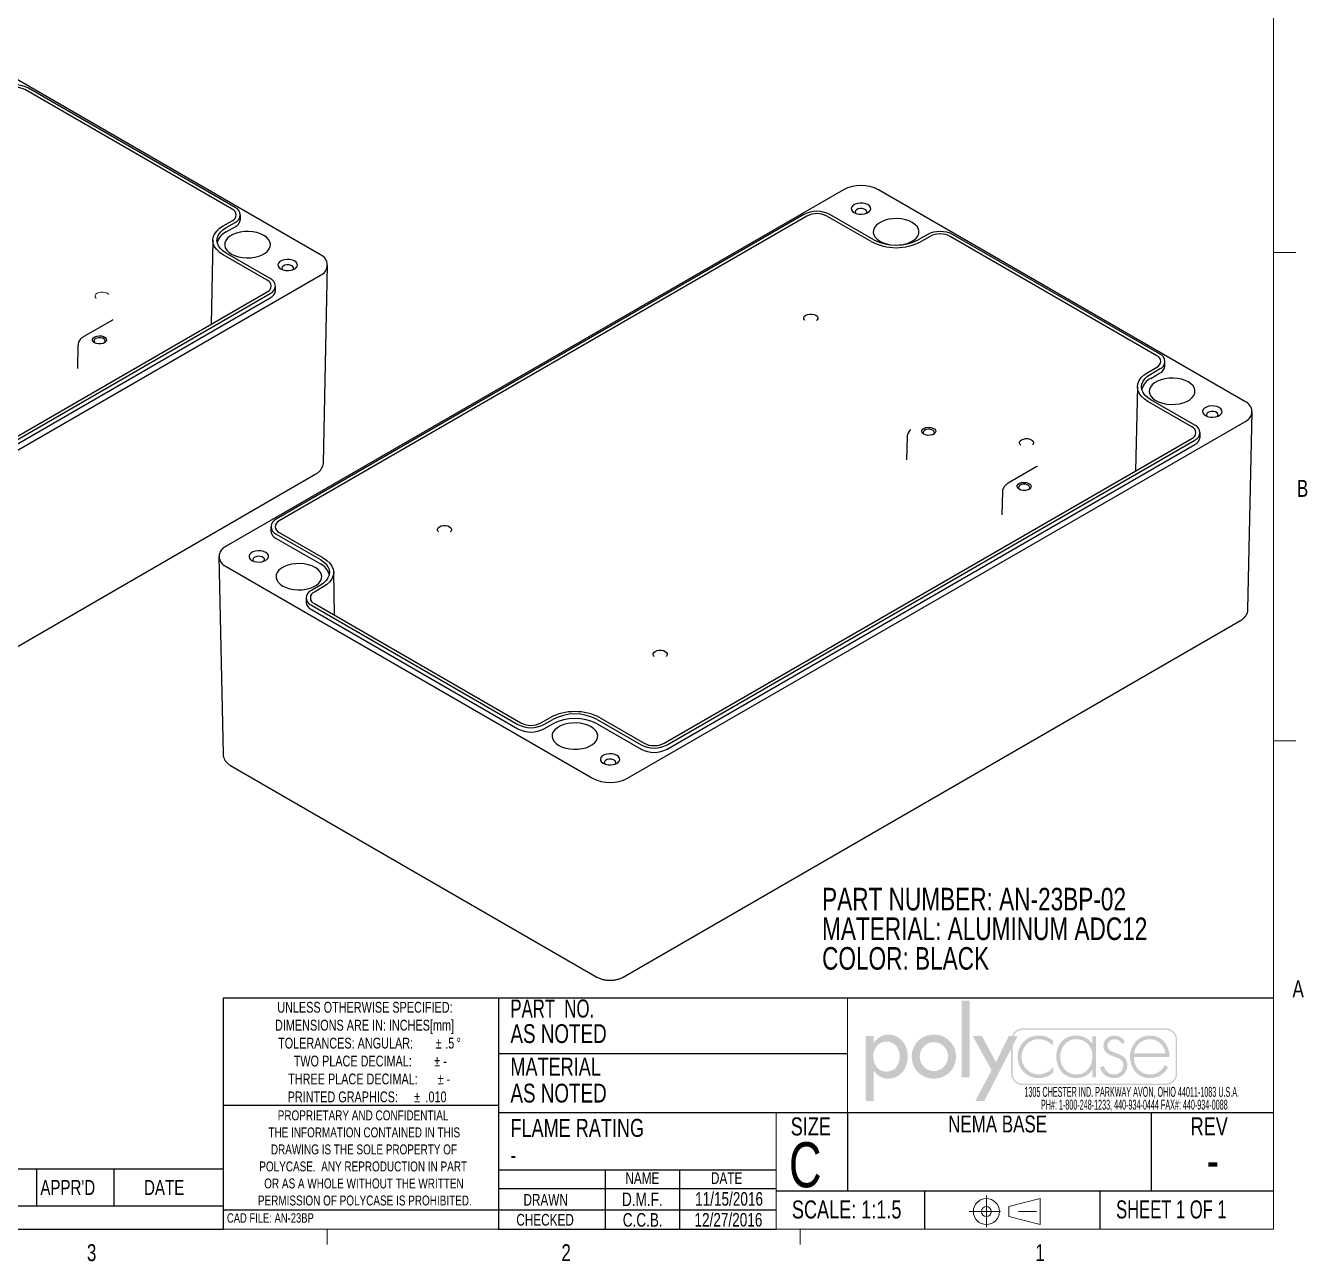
# Paper-space layout 'Sheet1' of a CAD drawing. Header units: inches. Extents: x 0.3 to 21.8, y 0.2 to 16.9.
# Drawn here: x 14.6 to 21.71, y 0.23 to 7.08 of the extents above; entities that cross this region are included whole.
import ezdxf

# ---------------------------------------------------------------- set-up
doc = ezdxf.new("R2010")
doc.units = ezdxf.units.IN
doc.header["$MEASUREMENT"] = 0
doc.linetypes.add('CENTERX2', pattern=[0.8, 0.5, -0.1, 0.1, -0.1])
doc.linetypes.add('HIDDEN', pattern=[0.075, 0.05, -0.025])
doc.layers.add('FORMAT', color=7, linetype='Continuous')
doc.layers.add('SLD-0', color=7, linetype='Continuous')
doc.styles.add('SLDTEXTSTYLE0', font='TXT', dxfattribs={"width": 0.525406})
doc.styles.add('SLDTEXTSTYLE1', font='TXT', dxfattribs={"width": 0.75})
doc.styles.add('SLDTEXTSTYLE2', font='TXT', dxfattribs={"width": 0.694444})
doc.styles.add('SLDTEXTSTYLE3', font='TXT', dxfattribs={"width": 0.6875})

# ---------------------------------------------------------------- blocks, each defined once
blk = doc.blocks.new('ThirdAngleProjectionBlock')
at = {"color": 7, "linetype": 'CENTERX2', "lineweight": 18}
for p, q in [((0.275, 0.506), (0.275, 0)), ((0, 0.253), (1.202, 0.253))]:
    blk.add_line(p, q, dxfattribs=at)
at = {"color": 7, "linetype": 'Continuous', "lineweight": 18}
for p, q in [((0.632, 0.332), (1.13, 0.459)), ((1.13, 0.459), (1.13, 0.048)), ((0.632, 0.332), (0.632, 0.174)), ((0.632, 0.174), (1.13, 0.048))]:
    blk.add_line(p, q, dxfattribs=at)
for radius in [0.206, 0.0789]:
    blk.add_circle((0.275, 0.253), radius, dxfattribs=at)
blk = doc.blocks.new('SW_NOTE_0')
at = {"color": 0, "linetype": 'Continuous', "lineweight": 0, "char_height": 0.055, "attachment_point": 2, "style": 'SLDTEXTSTYLE0'}
for s, insert in [('1305 CHESTER IND. PARKWAY AVON, OHIO 44011-1083 U.S.A.', (0.7423, 0.0709)), ('PH#: 1-800-248-1233, 440-934-0444 FAX#: 440-934-0088', (0.7564, -0.0002))]:
    blk.add_mtext(s, dxfattribs=dict(at, insert=insert))
blk = doc.blocks.new('Block4')
at = {"linetype": 'Continuous'}
blk.add_hatch(color=7, dxfattribs=at).paths.add_polyline_path([(1.559, 0.355), (1.559, 1.505), (1.44, 1.505), (1.44, 0.355)], flags=0)
h = blk.add_hatch(color=7, dxfattribs=at)
edge = h.paths.add_edge_path(flags=0)
edge.add_spline(control_points=[(0.122, 0.452), (0.17, 0.382), (0.245, 0.334), (0.333, 0.334)], knot_values=[4, 4, 4, 4, 5, 5, 5, 5], weights=[1, 1, 1, 1], degree=3, periodic=0)
edge.add_spline(control_points=[(0.333, 0.334), (0.523, 0.334), (0.629, 0.492), (0.629, 0.669)], knot_values=[3, 3, 3, 3, 4, 4, 4, 4], weights=[1, 1, 1, 1], degree=3, periodic=0)
edge.add_spline(control_points=[(0.629, 0.669), (0.629, 0.839), (0.517, 0.994), (0.338, 0.994)], knot_values=[2, 2, 2, 2, 3, 3, 3, 3], weights=[1, 1, 1, 1], degree=3, periodic=0)
edge.add_spline(control_points=[(0.338, 0.994), (0.245, 0.994), (0.171, 0.946), (0.122, 0.872)], knot_values=[1, 1, 1, 1, 2, 2, 2, 2], weights=[1, 1, 1, 1], degree=3, periodic=0)
edge.add_line((0.122, 0.872), (0.119, 0.872))
edge.add_line((0.119, 0.872), (0.119, 0.975))
edge.add_line((0.119, 0.975), (0, 0.975))
edge.add_line((0, 0.975), (0, 0))
edge.add_line((0, 0), (0.119, 0))
edge.add_line((0.119, 0), (0.119, 0.452))
edge.add_line((0.119, 0.452), (0.122, 0.452))
edge = h.paths.add_edge_path(flags=0)
edge.add_spline(control_points=[(0.113, 0.665), (0.113, 0.78), (0.185, 0.888), (0.309, 0.888), (0.437, 0.888), (0.51, 0.786), (0.51, 0.665)], knot_values=[0, 0, 0, 0, 1, 1, 1, 2, 2, 2, 2], weights=[1, 1, 1, 1, 1, 1, 1], degree=3, periodic=0)
edge.add_spline(control_points=[(0.51, 0.665), (0.51, 0.543), (0.439, 0.44), (0.309, 0.44), (0.183, 0.44), (0.113, 0.549), (0.113, 0.665)], knot_values=[2, 2, 2, 2, 3, 3, 3, 4, 4, 4, 4], weights=[1, 1, 1, 1, 1, 1, 1], degree=3, periodic=0)
h = blk.add_hatch(color=7, dxfattribs=at)
edge = h.paths.add_edge_path(flags=0)
edge.add_spline(control_points=[(0.69, 0.664), (0.69, 0.477), (0.836, 0.334), (1.022, 0.334), (1.207, 0.334), (1.353, 0.477), (1.353, 0.664)], knot_values=[0, 0, 0, 0, 1, 1, 1, 2, 2, 2, 2], weights=[1, 1, 1, 1, 1, 1, 1], degree=3, periodic=0)
edge.add_spline(control_points=[(1.353, 0.664), (1.353, 0.851), (1.207, 0.994), (1.022, 0.994), (0.836, 0.994), (0.69, 0.851), (0.69, 0.664)], knot_values=[2, 2, 2, 2, 3, 3, 3, 4, 4, 4, 4], weights=[1, 1, 1, 1, 1, 1, 1], degree=3, periodic=0)
edge = h.paths.add_edge_path(flags=0)
edge.add_spline(control_points=[(1.234, 0.664), (1.234, 0.547), (1.139, 0.448), (1.022, 0.448), (0.904, 0.448), (0.81, 0.547), (0.81, 0.664)], knot_values=[0, 0, 0, 0, 1, 1, 1, 2, 2, 2, 2], weights=[1, 1, 1, 1, 1, 1, 1], degree=3, periodic=0)
edge.add_spline(control_points=[(0.81, 0.664), (0.81, 0.782), (0.904, 0.88), (1.022, 0.88), (1.139, 0.88), (1.234, 0.782), (1.234, 0.664)], knot_values=[2, 2, 2, 2, 3, 3, 3, 4, 4, 4, 4], weights=[1, 1, 1, 1, 1, 1, 1], degree=3, periodic=0)
h = blk.add_hatch(color=7, dxfattribs=at)
edge = h.paths.add_edge_path(flags=0)
edge.add_spline(control_points=[(4.669, 0.413), (4.669, 0.316), (4.59, 0.237), (4.493, 0.237)], knot_values=[7, 7, 7, 7, 8, 8, 8, 8], weights=[1, 1, 1, 1], degree=3, periodic=0)
edge.add_line((4.493, 0.237), (2.356, 0.237))
edge.add_spline(control_points=[(2.356, 0.237), (2.259, 0.237), (2.18, 0.316), (2.18, 0.413)], knot_values=[1, 1, 1, 1, 2, 2, 2, 2], weights=[1, 1, 1, 1], degree=3, periodic=0)
edge.add_line((2.18, 0.413), (2.18, 0.781))
edge.add_line((2.18, 0.781), (1.778, 0))
edge.add_line((1.778, 0), (1.643, 0))
edge.add_line((1.643, 0), (1.887, 0.461))
edge.add_line((1.887, 0.461), (1.603, 0.975))
edge.add_line((1.603, 0.975), (1.742, 0.975))
edge.add_line((1.742, 0.975), (1.952, 0.582))
edge.add_line((1.952, 0.582), (2.146, 0.975))
edge.add_line((2.146, 0.975), (2.192, 0.975))
edge.add_spline(control_points=[(2.192, 0.975), (2.218, 1.041), (2.282, 1.087), (2.356, 1.087)], knot_values=[3.233464, 3.233464, 3.233464, 3.233464, 4, 4, 4, 4], weights=[1, 1, 1, 1], degree=3, periodic=0)
edge.add_line((2.356, 1.087), (4.493, 1.087))
edge.add_spline(control_points=[(4.493, 1.087), (4.59, 1.087), (4.669, 1.008), (4.669, 0.911)], knot_values=[5, 5, 5, 5, 6, 6, 6, 6], weights=[1, 1, 1, 1], degree=3, periodic=0)
edge.add_line((4.669, 0.911), (4.669, 0.413))
edge = h.paths.add_edge_path(flags=0)
edge.add_line((2.215, 0.975), (2.28, 0.975))
edge.add_line((2.28, 0.975), (2.201, 0.821))
edge.add_line((2.201, 0.821), (2.201, 0.413))
edge.add_spline(control_points=[(2.201, 0.413), (2.201, 0.327), (2.271, 0.258), (2.356, 0.258)], knot_values=[2, 2, 2, 2, 3, 3, 3, 3], weights=[1, 1, 1, 1], degree=3, periodic=0)
edge.add_line((2.356, 0.258), (4.493, 0.258))
edge.add_spline(control_points=[(4.493, 0.258), (4.579, 0.258), (4.649, 0.327), (4.649, 0.413)], knot_values=[4, 4, 4, 4, 5, 5, 5, 5], weights=[1, 1, 1, 1], degree=3, periodic=0)
edge.add_line((4.649, 0.413), (4.649, 0.911))
edge.add_spline(control_points=[(4.649, 0.911), (4.649, 0.997), (4.579, 1.066), (4.493, 1.066)], knot_values=[6, 6, 6, 6, 7, 7, 7, 7], weights=[1, 1, 1, 1], degree=3, periodic=0)
edge.add_line((4.493, 1.066), (2.356, 1.066))
edge.add_spline(control_points=[(2.356, 1.066), (2.293, 1.066), (2.239, 1.029), (2.215, 0.975)], knot_values=[0, 0, 0, 0, 0.732403, 0.732403, 0.732403, 0.732403], weights=[1, 1, 1, 1], degree=3, periodic=0)
h = blk.add_hatch(color=7, dxfattribs=at)
edge = h.paths.add_edge_path(flags=0)
edge.add_spline(control_points=[(2.806, 0.905), (2.745, 0.957), (2.672, 0.98), (2.593, 0.98)], knot_values=[8, 8, 8, 8, 9, 9, 9, 9], weights=[1, 1, 1, 1], degree=3, periodic=0)
edge.add_spline(control_points=[(2.593, 0.98), (2.413, 0.98), (2.278, 0.84), (2.278, 0.662)], knot_values=[7, 7, 7, 7, 8, 8, 8, 8], weights=[1, 1, 1, 1], degree=3, periodic=0)
edge.add_spline(control_points=[(2.278, 0.662), (2.278, 0.484), (2.41, 0.342), (2.592, 0.342)], knot_values=[6, 6, 6, 6, 7, 7, 7, 7], weights=[1, 1, 1, 1], degree=3, periodic=0)
edge.add_spline(control_points=[(2.592, 0.342), (2.674, 0.342), (2.752, 0.372), (2.814, 0.427)], knot_values=[5, 5, 5, 5, 6, 6, 6, 6], weights=[1, 1, 1, 1], degree=3, periodic=0)
edge.add_line((2.814, 0.427), (2.814, 0.507))
edge.add_spline(control_points=[(2.814, 0.507), (2.759, 0.44), (2.676, 0.398), (2.589, 0.398)], knot_values=[3, 3, 3, 3, 4, 4, 4, 4], weights=[1, 1, 1, 1], degree=3, periodic=0)
edge.add_spline(control_points=[(2.589, 0.398), (2.445, 0.398), (2.337, 0.523), (2.337, 0.662)], knot_values=[2, 2, 2, 2, 3, 3, 3, 3], weights=[1, 1, 1, 1], degree=3, periodic=0)
edge.add_spline(control_points=[(2.337, 0.662), (2.337, 0.802), (2.446, 0.925), (2.59, 0.925)], knot_values=[1, 1, 1, 1, 2, 2, 2, 2], weights=[1, 1, 1, 1], degree=3, periodic=0)
edge.add_spline(control_points=[(2.59, 0.925), (2.678, 0.925), (2.748, 0.889), (2.806, 0.825)], knot_values=[0, 0, 0, 0, 1, 1, 1, 1], weights=[1, 1, 1, 1], degree=3, periodic=0)
edge.add_line((2.806, 0.825), (2.806, 0.905))
h = blk.add_hatch(color=7, dxfattribs=at)
edge = h.paths.add_edge_path(flags=0)
edge.add_spline(control_points=[(3.392, 0.861), (3.34, 0.938), (3.25, 0.98), (3.156, 0.98)], knot_values=[6, 6, 6, 6, 7, 7, 7, 7], weights=[1, 1, 1, 1], degree=3, periodic=0)
edge.add_spline(control_points=[(3.156, 0.98), (2.972, 0.98), (2.857, 0.844), (2.857, 0.665)], knot_values=[5, 5, 5, 5, 6, 6, 6, 6], weights=[1, 1, 1, 1], degree=3, periodic=0)
edge.add_spline(control_points=[(2.857, 0.665), (2.857, 0.486), (2.973, 0.342), (3.159, 0.342)], knot_values=[4, 4, 4, 4, 5, 5, 5, 5], weights=[1, 1, 1, 1], degree=3, periodic=0)
edge.add_spline(control_points=[(3.159, 0.342), (3.249, 0.342), (3.347, 0.387), (3.392, 0.465)], knot_values=[3, 3, 3, 3, 4, 4, 4, 4], weights=[1, 1, 1, 1], degree=3, periodic=0)
edge.add_line((3.392, 0.465), (3.395, 0.465))
edge.add_line((3.395, 0.465), (3.395, 0.355))
edge.add_line((3.395, 0.355), (3.454, 0.355))
edge.add_line((3.454, 0.355), (3.454, 0.967))
edge.add_line((3.454, 0.967), (3.395, 0.967))
edge.add_line((3.395, 0.967), (3.395, 0.861))
edge.add_line((3.395, 0.861), (3.392, 0.861))
edge = h.paths.add_edge_path(flags=0)
edge.add_spline(control_points=[(3.398, 0.672), (3.398, 0.525), (3.314, 0.397), (3.157, 0.397), (3.009, 0.397), (2.916, 0.525), (2.916, 0.665)], knot_values=[0, 0, 0, 0, 1, 1, 1, 2, 2, 2, 2], weights=[1, 1, 1, 1, 1, 1, 1], degree=3, periodic=0)
edge.add_spline(control_points=[(2.916, 0.665), (2.916, 0.798), (3.013, 0.925), (3.153, 0.925), (3.302, 0.925), (3.398, 0.814), (3.398, 0.672)], knot_values=[2, 2, 2, 2, 3, 3, 3, 4, 4, 4, 4], weights=[1, 1, 1, 1, 1, 1, 1], degree=3, periodic=0)
h = blk.add_hatch(color=7, dxfattribs=at)
edge = h.paths.add_edge_path(flags=0)
edge.add_spline(control_points=[(3.731, 0.98), (3.793, 0.98), (3.861, 0.939), (3.887, 0.882)], knot_values=[11, 11, 11, 11, 12, 12, 12, 12], weights=[1, 1, 1, 1], degree=3, periodic=0)
edge.add_line((3.887, 0.882), (3.836, 0.856))
edge.add_spline(control_points=[(3.836, 0.856), (3.816, 0.898), (3.776, 0.925), (3.728, 0.925)], knot_values=[0, 0, 0, 0, 1, 1, 1, 1], weights=[1, 1, 1, 1], degree=3, periodic=0)
edge.add_spline(control_points=[(3.728, 0.925), (3.677, 0.925), (3.624, 0.882), (3.624, 0.829)], knot_values=[1, 1, 1, 1, 2, 2, 2, 2], weights=[1, 1, 1, 1], degree=3, periodic=0)
edge.add_spline(control_points=[(3.624, 0.829), (3.624, 0.682), (3.922, 0.754), (3.922, 0.533)], knot_values=[2, 2, 2, 2, 3, 3, 3, 3], weights=[1, 1, 1, 1], degree=3, periodic=0)
edge.add_spline(control_points=[(3.922, 0.533), (3.922, 0.42), (3.834, 0.342), (3.724, 0.342)], knot_values=[3, 3, 3, 3, 4, 4, 4, 4], weights=[1, 1, 1, 1], degree=3, periodic=0)
edge.add_spline(control_points=[(3.724, 0.342), (3.622, 0.342), (3.539, 0.404), (3.514, 0.503)], knot_values=[4, 4, 4, 4, 5, 5, 5, 5], weights=[1, 1, 1, 1], degree=3, periodic=0)
edge.add_line((3.514, 0.503), (3.572, 0.522))
edge.add_spline(control_points=[(3.572, 0.522), (3.595, 0.449), (3.644, 0.397), (3.724, 0.397)], knot_values=[6, 6, 6, 6, 7, 7, 7, 7], weights=[1, 1, 1, 1], degree=3, periodic=0)
edge.add_spline(control_points=[(3.724, 0.397), (3.801, 0.397), (3.862, 0.458), (3.862, 0.535)], knot_values=[7, 7, 7, 7, 8, 8, 8, 8], weights=[1, 1, 1, 1], degree=3, periodic=0)
edge.add_spline(control_points=[(3.862, 0.535), (3.862, 0.611), (3.804, 0.635), (3.743, 0.656)], knot_values=[8, 8, 8, 8, 9, 9, 9, 9], weights=[1, 1, 1, 1], degree=3, periodic=0)
edge.add_spline(control_points=[(3.743, 0.656), (3.659, 0.686), (3.564, 0.722), (3.564, 0.825)], knot_values=[9, 9, 9, 9, 10, 10, 10, 10], weights=[1, 1, 1, 1], degree=3, periodic=0)
edge.add_spline(control_points=[(3.564, 0.825), (3.564, 0.918), (3.642, 0.98), (3.731, 0.98)], knot_values=[10, 10, 10, 10, 11, 11, 11, 11], weights=[1, 1, 1, 1], degree=3, periodic=0)
h = blk.add_hatch(color=7, dxfattribs=at)
edge = h.paths.add_edge_path(flags=0)
edge.add_spline(control_points=[(4.554, 0.656), (4.555, 0.832), (4.445, 0.98), (4.26, 0.98)], knot_values=[6, 6, 6, 6, 7, 7, 7, 7], weights=[1, 1, 1, 1], degree=3, periodic=0)
edge.add_spline(control_points=[(4.26, 0.98), (4.081, 0.98), (3.963, 0.833), (3.963, 0.662)], knot_values=[5, 5, 5, 5, 6, 6, 6, 6], weights=[1, 1, 1, 1], degree=3, periodic=0)
edge.add_spline(control_points=[(3.963, 0.662), (3.963, 0.489), (4.078, 0.342), (4.26, 0.342)], knot_values=[4, 4, 4, 4, 5, 5, 5, 5], weights=[1, 1, 1, 1], degree=3, periodic=0)
edge.add_spline(control_points=[(4.26, 0.342), (4.38, 0.342), (4.478, 0.401), (4.534, 0.507)], knot_values=[3, 3, 3, 3, 4, 4, 4, 4], weights=[1, 1, 1, 1], degree=3, periodic=0)
edge.add_line((4.534, 0.507), (4.484, 0.537))
edge.add_spline(control_points=[(4.484, 0.537), (4.44, 0.454), (4.363, 0.398), (4.268, 0.398)], knot_values=[1, 1, 1, 1, 2, 2, 2, 2], weights=[1, 1, 1, 1], degree=3, periodic=0)
edge.add_spline(control_points=[(4.268, 0.398), (4.126, 0.398), (4.019, 0.501), (4.023, 0.656)], knot_values=[0, 0, 0, 0, 1, 1, 1, 1], weights=[1, 1, 1, 1], degree=3, periodic=0)
edge.add_line((4.023, 0.656), (4.554, 0.656))
edge = h.paths.add_edge_path(flags=0)
edge.add_spline(control_points=[(4.023, 0.712), (4.033, 0.827), (4.136, 0.925), (4.261, 0.925)], knot_values=[1, 1, 1, 1, 2, 2, 2, 2], weights=[1, 1, 1, 1], degree=3, periodic=0)
edge.add_spline(control_points=[(4.261, 0.925), (4.387, 0.925), (4.48, 0.824), (4.494, 0.712)], knot_values=[0, 0, 0, 0, 1, 1, 1, 1], weights=[1, 1, 1, 1], degree=3, periodic=0)
edge.add_line((4.494, 0.712), (4.023, 0.712))
blk = doc.blocks.new('POLYCASE LOGO')
at = {"color": 7, "linetype": 'Continuous', "xscale": 0.37, "yscale": 0.37, "zscale": 0.37}
blk.add_blockref('Block4', (0.1015, -0.5714), dxfattribs=at)
at = {"color": 7, "linetype": 'Continuous', "lineweight": 0}
blk.add_blockref('SW_NOTE_0', (0.8349, -0.5644), dxfattribs=at)
blk = doc.blocks.new('SW_NOTE_1')
at = {"layer": 'FORMAT', "color": 0, "char_height": 0.06, "attachment_point": 2, "style": 'SLDTEXTSTYLE1'}
for s, insert in [('UNLESS OTHERWISE SPECIFIED:', (0.5672, 0.0773)), ('DIMENSIONS ARE IN: INCHES[mm]', (0.5648, -0.022)), ('TOLERANCES: ANGULAR:', (0.4598, -0.1214)), ('%%p', (0.9757, -0.1214)), ('.5', (1.0376, -0.1214)), ('%%d', (1.0876, -0.1214)), ('TWO PLACE DECIMAL:', (0.4998, -0.2208)), ('%%p', (0.9679, -0.2208)), ('-', (1.011, -0.2208)), ('THREE PLACE DECIMAL:', (0.5008, -0.3201)), ('%%p', (0.9875, -0.3201)), ('-', (1.0306, -0.3201)), ('PRINTED GRAPHICS:', (0.4443, -0.4195)), ('.010', (0.9616, -0.4195)), ('%%p', (0.8567, -0.4195))]:
    blk.add_mtext(s, dxfattribs=dict(at, insert=insert))
blk = doc.blocks.new('SW_NOTE_2')
at = {"layer": 'FORMAT', "color": 0, "char_height": 0.055, "attachment_point": 2, "style": 'SLDTEXTSTYLE1'}
for s, insert in [('PROPRIETARY AND CONFIDENTIAL', (0.5827, 0.0709)), ('THE INFORMATION CONTAINED IN THIS', (0.5892, -0.0235)), ('DRAWING IS THE SOLE PROPERTY OF', (0.5875, -0.1178)), ('POLYCASE.  ANY REPRODUCTION IN PART', (0.5832, -0.2122)), ('OR AS A WHOLE WITHOUT THE WRITTEN', (0.5874, -0.3066)), ('PERMISSION OF POLYCASE IS PROHIBITED.', (0.5923, -0.401))]:
    blk.add_mtext(s, dxfattribs=dict(at, insert=insert))
blk = doc.blocks.new('SW_TABLEANNOTATION_1')
at = {"layer": 'SLD-0', "color": 0}
for p, q in [((0, 0), (0, -0.3333)), ((4.4719, 0), (0, 0)), ((0.2775, 0), (0.2775, -0.2036)), ((2.7288, 0), (2.7288, -0.2036)), ((3.0624, 0), (3.0624, -0.2036)), ((3.4352, 0), (3.4352, -0.2036)), ((3.8628, 0), (3.8628, -0.2036)), ((4.4719, -0.3333), (4.4719, 0)), ((0, -0.2036), (4.4719, -0.2036)), ((0, -0.3333), (4.4719, -0.3333))]:
    blk.add_line(p, q, dxfattribs=at)
at = {"layer": 'SLD-0', "color": 0, "attachment_point": 1, "style": 'SLDTEXTSTYLE1'}
for s, insert, char_height in [('REV.', (0.0209, -0.06), 0.08333), ('DESCRIPTION', (1.1543, -0.06), 0.083333), ('ZONE', (2.7497, -0.06), 0.08333), ('BY', (3.1841, -0.06), 0.08333), ("APPR'D", (3.4561, -0.06), 0.08333), ('DATE', (4.0314, -0.06), 0.08333), ('REVISIONS', (1.9634, -0.2266), 0.08333)]:
    blk.add_mtext(s, dxfattribs=dict(at, insert=insert, char_height=char_height))
blk = doc.blocks.new('SW_NOTE_5')
at = {"layer": 'SLD-0', "color": 0, "char_height": 0.125, "attachment_point": 1, "style": 'SLDTEXTSTYLE1'}
for s, insert in [('PART NUMBER: AN-23BP-02', (0, 0.1611)), ('MATERIAL: ALUMINUM ADC12', (0, -0.0032)), ('COLOR: BLACK', (0, -0.1676))]:
    blk.add_mtext(s, dxfattribs=dict(at, insert=insert))

psp = doc.layouts.new('Sheet1')

# ---------------------------------------------------------------- linework, layer by layer
at = {"color": 7, "linetype": 'Continuous', "lineweight": 18}
for p, q in [((21.52288, 0.410601), (21.52288, 16.660601)), ((21.52288, 5.827601), (21.64788, 5.827601)), ((21.52288, 3.119601), (21.64788, 3.119601)), ((21.52288, 0.410601), (0.52288, 0.410601)), ((16.27288, 0.410601), (16.27288, 0.325802)), ((18.89788, 0.410601), (18.89788, 0.325802))]:
    psp.add_line(p, q, dxfattribs=at)
at = {"color": 7, "linetype": 'Continuous', "lineweight": 25}
for p, q in [((16.235568, 5.813933), (14.203332, 6.987118)), ((15.746316, 6.067448), (14.600714, 6.72879)), ((15.76258, 6.076836), (14.616978, 6.738178)), ((19.137423, 6.174481), (15.713245, 4.197745)), ((21.364531, 5.001296), (19.332295, 6.174481)), ((15.696883, 5.974626), (15.746316, 6.003163)), ((15.713147, 5.965238), (15.76258, 5.993775)), ((15.792379, 6.011195), (15.792379, 6.035306)), ((18.918613, 6.038018), (15.991396, 4.348172)), ((18.934876, 6.02863), (16.00766, 4.338783)), ((19.290501, 5.887616), (19.046232, 6.02863)), ((19.306764, 5.897005), (19.062495, 6.038018)), ((15.713147, 5.941127), (15.76258, 5.969664)), ((19.602059, 5.925542), (19.552626, 5.897005)), ((19.618323, 5.916153), (19.568889, 5.887616)), ((20.87528, 5.254811), (19.729678, 5.916153)), ((20.891544, 5.2642), (19.745941, 5.925542)), ((15.639242, 5.895674), (15.629256, 5.428564)), ((15.941152, 5.672902), (15.696883, 5.813916)), ((15.957416, 5.682291), (15.713147, 5.823305)), ((12.811389, 3.7247), (16.235568, 5.701436)), ((16.252488, 4.660798), (16.275916, 5.756703)), ((15.987215, 5.61665), (15.987215, 5.64076)), ((13.013936, 3.918772), (15.941152, 5.608618)), ((13.030199, 3.909384), (15.957416, 5.59923)), ((13.030199, 3.885273), (15.957416, 5.575119)), ((15.081923, 5.452159), (14.922848, 5.360328)), ((14.890899, 5.313444), (14.888132, 5.184017)), ((20.921343, 5.198559), (20.921343, 5.222669)), ((20.825847, 5.16199), (20.87528, 5.190527)), ((20.84211, 5.152601), (20.891544, 5.181138)), ((20.84211, 5.128491), (20.891544, 5.157028)), ((20.768206, 5.083037), (20.75822, 4.615928)), ((21.070116, 4.860266), (20.825847, 5.00128)), ((21.08638, 4.869655), (20.84211, 5.010668)), ((21.381451, 3.848161), (21.40488, 4.944066)), ((17.940353, 2.912063), (21.364531, 4.888799)), ((18.1429, 3.106136), (21.070116, 4.795982)), ((18.159163, 3.096747), (21.08638, 4.786593)), ((19.490924, 4.806157), (19.488157, 4.67673)), ((21.116179, 4.804013), (21.116179, 4.828124)), ((18.159163, 3.072637), (21.08638, 4.762483)), ((20.210886, 4.639523), (20.051812, 4.547691)), ((12.787316, 2.62211), (16.211494, 4.598846)), ((20.019862, 4.500808), (20.017095, 4.37138)), ((15.961597, 4.306641), (15.961597, 4.282531)), ((16.00766, 4.274499), (16.251929, 4.133486)), ((15.991396, 4.265111), (16.235666, 4.124097)), ((15.991396, 4.241), (16.235666, 4.099987)), ((15.672896, 4.140515), (15.696325, 3.04461)), ((15.713245, 4.085248), (17.745481, 2.912063)), ((16.314687, 3.815188), (16.30957, 4.054533)), ((16.235666, 3.982164), (16.186232, 3.953627)), ((16.156433, 3.912096), (16.156433, 3.887986)), ((16.251929, 3.972775), (16.202496, 3.944238)), ((16.186232, 3.870565), (17.331834, 3.209223)), ((16.186232, 3.846455), (17.331834, 3.185113)), ((16.202496, 3.879954), (17.348098, 3.218612)), ((17.91628, 1.809473), (21.340458, 3.78621)), ((17.459453, 3.218612), (17.508886, 3.247149)), ((17.475717, 3.209223), (17.52515, 3.237761)), ((17.475717, 3.185113), (17.52515, 3.21365)), ((17.771012, 3.237761), (18.015281, 3.096747)), ((17.771012, 3.21365), (18.015281, 3.072637)), ((17.787275, 3.247149), (18.031544, 3.106136)), ((15.737318, 2.982658), (17.769554, 1.809473))]:
    psp.add_line(p, q, dxfattribs=at)
at = {"color": 7, "linetype": 'HIDDEN', "lineweight": 18}
psp.add_line((14.992349, 5.571865), (14.989499, 5.574601), dxfattribs=at)
at = {"color": 7, "linetype": 'Continuous', "lineweight": 25, "flags": 128}
for points in [[(19.196581, 6.047922), (19.208916, 6.042591), (19.223352, 6.039483), (19.238721, 6.038848), (19.253777, 6.040739), (19.2673, 6.045002), (19.278196, 6.051292), (19.28558, 6.059099), (19.288855, 6.06779), (19.287756, 6.076662), (19.282371, 6.084997), (19.273138, 6.092117), (19.260803, 6.097448), (19.246366, 6.100556), (19.230997, 6.101191), (19.215941, 6.0993), (19.202418, 6.095037), (19.191523, 6.088748), (19.184138, 6.080941), (19.180863, 6.072249), (19.181962, 6.063377), (19.187347, 6.055043), (19.196581, 6.047922)], [(19.263508, 6.043504), (19.267028, 6.049748), (19.266477, 6.056632), (19.261655, 6.062935), (19.253215, 6.067808), (19.242296, 6.070591), (19.230372, 6.070909), (19.219054, 6.06872), (19.209871, 6.064317), (19.204063, 6.058297), (19.202414, 6.051473), (19.205146, 6.044765), (19.20621, 6.043504)], [(15.696883, 5.813916), (15.676822, 5.827476), (15.660683, 5.84268), (15.648862, 5.859155), (15.641651, 5.876494), (15.639227, 5.894271), (15.641651, 5.912048), (15.648862, 5.929388), (15.660683, 5.945862), (15.676822, 5.961067), (15.696883, 5.974626)], [(19.340105, 5.889712), (19.3581, 5.881085), (19.378534, 5.874515), (19.400712, 5.870224), (19.423877, 5.868358), (19.447242, 5.868982), (19.470011, 5.872073), (19.491408, 5.877527), (19.510705, 5.885158), (19.527244, 5.894706), (19.540463, 5.905846), (19.54991, 5.918198), (19.555266, 5.931342), (19.556346, 5.944831), (19.553114, 5.958204), (19.545681, 5.971007), (19.5343, 5.982803), (19.519357, 5.993191), (19.501362, 6.001818), (19.480928, 6.008388), (19.458751, 6.012679), (19.435585, 6.014545), (19.41222, 6.013921), (19.389451, 6.01083), (19.368054, 6.005375), (19.348757, 5.997745), (19.332218, 5.988197), (19.318999, 5.977057), (19.309552, 5.964705), (19.304197, 5.951561), (19.303116, 5.938072), (19.306348, 5.924699), (19.313781, 5.911896), (19.325163, 5.9001), (19.340105, 5.889712)], [(15.713147, 5.823305), (15.69543, 5.83528), (15.681176, 5.848708), (15.670736, 5.863258), (15.664367, 5.878571), (15.662227, 5.894271), (15.664367, 5.909971), (15.670736, 5.925285), (15.681176, 5.939834), (15.69543, 5.953262), (15.713147, 5.965238)], [(15.742278, 5.818442), (15.760273, 5.809815), (15.780707, 5.803245), (15.802885, 5.798954), (15.82605, 5.797088), (15.849416, 5.797712), (15.872184, 5.800803), (15.893581, 5.806257), (15.912878, 5.813888), (15.929417, 5.823436), (15.942636, 5.834576), (15.952084, 5.846928), (15.957439, 5.860072), (15.958519, 5.873561), (15.955288, 5.886934), (15.947854, 5.899737), (15.936473, 5.911533), (15.92153, 5.921921), (15.903535, 5.930548), (15.883101, 5.937118), (15.860924, 5.941409), (15.837758, 5.943275), (15.814393, 5.942651), (15.791624, 5.93956), (15.770227, 5.934105), (15.75093, 5.926475), (15.734391, 5.916927), (15.721173, 5.905787), (15.711725, 5.893435), (15.70637, 5.880291), (15.705289, 5.866802), (15.708521, 5.853429), (15.715954, 5.840626), (15.727336, 5.82883), (15.742278, 5.818442)], [(16.016337, 5.735587), (16.028671, 5.730256), (16.043108, 5.727148), (16.058477, 5.726513), (16.073533, 5.728404), (16.087056, 5.732667), (16.097951, 5.738956), (16.105336, 5.746763), (16.108611, 5.755455), (16.107512, 5.764327), (16.102127, 5.772661), (16.092893, 5.779782), (16.080559, 5.785112), (16.066122, 5.788221), (16.050753, 5.788855), (16.035697, 5.786965), (16.022174, 5.782702), (16.011279, 5.776412), (16.003894, 5.768605), (16.000619, 5.759914), (16.001718, 5.751041), (16.007103, 5.742707), (16.016337, 5.735587)], [(16.083264, 5.731169), (16.086784, 5.737413), (16.086233, 5.744296), (16.081411, 5.7506), (16.072971, 5.755472), (16.062051, 5.758256), (16.050128, 5.758574), (16.03881, 5.756384), (16.029627, 5.751982), (16.023818, 5.745962), (16.022169, 5.739137), (16.024902, 5.73243), (16.025966, 5.731169)], [(14.983084, 5.326602), (14.975624, 5.332633), (14.971962, 5.339736), (14.972492, 5.34714), (14.977158, 5.354044), (14.985455, 5.359699), (14.996483, 5.363492), (15.009047, 5.365013), (15.021785, 5.364096), (15.033318, 5.360842), (15.042395, 5.355601), (15.048033, 5.348944), (15.049621, 5.34159), (15.046987, 5.334337), (15.040415, 5.327971), (15.03062, 5.323181), (15.018661, 5.320487), (15.005835, 5.320181), (14.993531, 5.322296), (14.983084, 5.326602)], [(15.035301, 5.325073), (15.038174, 5.327549), (15.041852, 5.333884), (15.041318, 5.340559), (15.036642, 5.346672), (15.028458, 5.351396), (15.017869, 5.354095), (15.006307, 5.354404), (14.995332, 5.352281), (14.986427, 5.348012), (14.980795, 5.342174), (14.979196, 5.335556), (14.981846, 5.329052), (14.986015, 5.325073)], [(20.825847, 5.00128), (20.805786, 5.014839), (20.789646, 5.030044), (20.777825, 5.046518), (20.770614, 5.063858), (20.768191, 5.081635), (20.770614, 5.099412), (20.777825, 5.116751), (20.789646, 5.133226), (20.805786, 5.14843), (20.825847, 5.16199)], [(20.84211, 5.010668), (20.824393, 5.022644), (20.810139, 5.036071), (20.7997, 5.050621), (20.793331, 5.065935), (20.791191, 5.081635), (20.793331, 5.097335), (20.7997, 5.112648), (20.810139, 5.127198), (20.824393, 5.140626), (20.84211, 5.152601)], [(20.871242, 5.005805), (20.889237, 4.997179), (20.909671, 4.990608), (20.931848, 4.986317), (20.955014, 4.984452), (20.978379, 4.985075), (21.001148, 4.988167), (21.022545, 4.993621), (21.041842, 5.001252), (21.058381, 5.0108), (21.071599, 5.02194), (21.081047, 5.034292), (21.086402, 5.047436), (21.087483, 5.060924), (21.084251, 5.074298), (21.076818, 5.0871), (21.065436, 5.098897), (21.050494, 5.109285), (21.032499, 5.117911), (21.012065, 5.124482), (20.989887, 5.128773), (20.966722, 5.130638), (20.943357, 5.130015), (20.920588, 5.126923), (20.899191, 5.121469), (20.879894, 5.113838), (20.863355, 5.10429), (20.850136, 5.09315), (20.840688, 5.080798), (20.835333, 5.067654), (20.834253, 5.054166), (20.837485, 5.040792), (20.844918, 5.02799), (20.856299, 5.016193), (20.871242, 5.005805)], [(21.1453, 4.92295), (21.157635, 4.91762), (21.172072, 4.914511), (21.187441, 4.913877), (21.202496, 4.915767), (21.21602, 4.92003), (21.226915, 4.92632), (21.234299, 4.934127), (21.237575, 4.942818), (21.236475, 4.951691), (21.231091, 4.960025), (21.221857, 4.967146), (21.209522, 4.972476), (21.195086, 4.975584), (21.179717, 4.976219), (21.164661, 4.974328), (21.151137, 4.970065), (21.140242, 4.963776), (21.132858, 4.955969), (21.129583, 4.947277), (21.130682, 4.938405), (21.136067, 4.930071), (21.1453, 4.92295)], [(21.212228, 4.918532), (21.215747, 4.924776), (21.215196, 4.93166), (21.210375, 4.937963), (21.201934, 4.942836), (21.191015, 4.945619), (21.179091, 4.945938), (21.167774, 4.943748), (21.15859, 4.939346), (21.152782, 4.933326), (21.151133, 4.926501), (21.153866, 4.919793), (21.15493, 4.918532)], [(19.583109, 4.819315), (19.57565, 4.825346), (19.571987, 4.832449), (19.572518, 4.839853), (19.577184, 4.846757), (19.585481, 4.852412), (19.596508, 4.856205), (19.609072, 4.857726), (19.621811, 4.856809), (19.633343, 4.853555), (19.642421, 4.848314), (19.648059, 4.841657), (19.649646, 4.834303), (19.647012, 4.82705), (19.640441, 4.820684), (19.630645, 4.815894), (19.618686, 4.8132), (19.60586, 4.812894), (19.593557, 4.815009), (19.583109, 4.819315)], [(19.635327, 4.817786), (19.638199, 4.820262), (19.641878, 4.826597), (19.641343, 4.833272), (19.636668, 4.839385), (19.628483, 4.84411), (19.617895, 4.846809), (19.606332, 4.847117), (19.595358, 4.844994), (19.586453, 4.840725), (19.58082, 4.834887), (19.579221, 4.828269), (19.581871, 4.821765), (19.586041, 4.817786)], [(20.112047, 4.513965), (20.104588, 4.519997), (20.100925, 4.527099), (20.101456, 4.534504), (20.106122, 4.541407), (20.114419, 4.547062), (20.125446, 4.550856), (20.13801, 4.552376), (20.150749, 4.55146), (20.162281, 4.548205), (20.171359, 4.542965), (20.176997, 4.536307), (20.178585, 4.528953), (20.17595, 4.5217), (20.169379, 4.515334), (20.159583, 4.510545), (20.147624, 4.507851), (20.134798, 4.507545), (20.122495, 4.509659), (20.112047, 4.513965)], [(20.164265, 4.512436), (20.167137, 4.514912), (20.170816, 4.521248), (20.170281, 4.527923), (20.165606, 4.534035), (20.157421, 4.53876), (20.146833, 4.541459), (20.13527, 4.541768), (20.124296, 4.539644), (20.115391, 4.535375), (20.109758, 4.529538), (20.108159, 4.52292), (20.110809, 4.516415), (20.114979, 4.512436)], [(15.855919, 4.119399), (15.868254, 4.114068), (15.88269, 4.11096), (15.898059, 4.110325), (15.913115, 4.112216), (15.926638, 4.116479), (15.937534, 4.122769), (15.944918, 4.130576), (15.948193, 4.139267), (15.947094, 4.148139), (15.941709, 4.156473), (15.932476, 4.163594), (15.920141, 4.168925), (15.905704, 4.172033), (15.890335, 4.172668), (15.875279, 4.170777), (15.861756, 4.166514), (15.850861, 4.160224), (15.843477, 4.152418), (15.840201, 4.143726), (15.8413, 4.134854), (15.846685, 4.12652), (15.855919, 4.119399)], [(15.922846, 4.114981), (15.926366, 4.121225), (15.925815, 4.128108), (15.920993, 4.134412), (15.912553, 4.139285), (15.901634, 4.142068), (15.88971, 4.142386), (15.878392, 4.140196), (15.869209, 4.135794), (15.863401, 4.129774), (15.861752, 4.12295), (15.864484, 4.116242), (15.865548, 4.114981)], [(16.235666, 4.124097), (16.253383, 4.112122), (16.267637, 4.098694), (16.278076, 4.084144), (16.284445, 4.068831), (16.286585, 4.053131), (16.284445, 4.037431), (16.278076, 4.022117), (16.267637, 4.007567), (16.253383, 3.994139), (16.235666, 3.982164)], [(16.251929, 4.133486), (16.27199, 4.119926), (16.28813, 4.104722), (16.299951, 4.088247), (16.307162, 4.070908), (16.309585, 4.053131), (16.307162, 4.035354), (16.299951, 4.018014), (16.28813, 4.001539), (16.27199, 3.986335), (16.251929, 3.972775)], [(16.027282, 3.97726), (16.045277, 3.968633), (16.065711, 3.962063), (16.087889, 3.957772), (16.111054, 3.955906), (16.134419, 3.95653), (16.157188, 3.959621), (16.178585, 3.965075), (16.197882, 3.972706), (16.214421, 3.982254), (16.22764, 3.993394), (16.237087, 4.005746), (16.242443, 4.01889), (16.243523, 4.032379), (16.240291, 4.045752), (16.232858, 4.058555), (16.221476, 4.070351), (16.206534, 4.080739), (16.188539, 4.089365), (16.168105, 4.095936), (16.145927, 4.100227), (16.122762, 4.102093), (16.099397, 4.101469), (16.076628, 4.098377), (16.055231, 4.092923), (16.035934, 4.085292), (16.019395, 4.075745), (16.006176, 4.064605), (15.996729, 4.052253), (15.991373, 4.039108), (15.990293, 4.02562), (15.993525, 4.012247), (16.000958, 3.999444), (16.01234, 3.987648), (16.027282, 3.97726)], [(17.558419, 3.093353), (17.576414, 3.084727), (17.596848, 3.078156), (17.619025, 3.073865), (17.642191, 3.072), (17.665556, 3.072623), (17.688325, 3.075715), (17.709722, 3.081169), (17.729019, 3.0888), (17.745558, 3.098348), (17.758776, 3.109488), (17.768224, 3.12184), (17.773579, 3.134984), (17.774659, 3.148472), (17.771428, 3.161846), (17.763995, 3.174648), (17.752613, 3.186445), (17.737671, 3.196833), (17.719676, 3.205459), (17.699242, 3.21203), (17.677064, 3.216321), (17.653898, 3.218186), (17.630533, 3.217562), (17.607765, 3.214471), (17.586368, 3.209017), (17.567071, 3.201386), (17.550532, 3.191838), (17.537313, 3.180698), (17.527865, 3.168346), (17.52251, 3.155202), (17.52143, 3.141714), (17.524661, 3.12834), (17.532095, 3.115538), (17.543476, 3.103741), (17.558419, 3.093353)], [(17.804638, 2.994427), (17.816973, 2.989097), (17.83141, 2.985988), (17.846779, 2.985354), (17.861835, 2.987244), (17.875358, 2.991507), (17.886253, 2.997797), (17.893637, 3.005604), (17.896913, 3.014295), (17.895813, 3.023168), (17.890429, 3.031502), (17.881195, 3.038622), (17.86886, 3.043953), (17.854424, 3.047061), (17.839055, 3.047696), (17.823999, 3.045805), (17.810475, 3.041542), (17.79958, 3.035253), (17.792196, 3.027446), (17.788921, 3.018754), (17.79002, 3.009882), (17.795405, 3.001548), (17.804638, 2.994427)], [(17.871566, 2.990009), (17.875086, 2.996253), (17.874534, 3.003137), (17.869713, 3.00944), (17.861273, 3.014313), (17.850353, 3.017096), (17.838429, 3.017414), (17.827112, 3.015225), (17.817928, 3.010822), (17.81212, 3.004802), (17.810471, 2.997978), (17.813204, 2.99127), (17.814268, 2.990009)]]:
    psp.add_lwpolyline(points, dxfattribs=at)
at = {"color": 7, "linetype": 'HIDDEN', "lineweight": 18, "flags": 128}
psp.add_lwpolyline([(14.989498, 5.574601), (14.985692, 5.581363), (14.985692, 5.588474), (14.989499, 5.595237), (14.996739, 5.60099), (15.006704, 5.60517), (15.018419, 5.607367), (15.030736, 5.607367), (15.042451, 5.60517), (15.052417, 5.60099), (15.059657, 5.595237), (15.063463, 5.588474), (15.063463, 5.581363), (15.059657, 5.574601), (15.056807, 5.571865)], dxfattribs=at)
at = {"color": 7, "linetype": 'Continuous', "lineweight": 25}
for centre, radius, start, end in [((14.545037, 6.599332), 0.156377, 62.6096722, 117.3903278), ((14.545037, 6.621332), 0.121025, 62.6096722, 117.3903278), ((19.234859, 5.986431), 0.211794, 62.6096722, 117.3903278), ((15.734118, 6.035306), 0.034379, 290.7834208, 69.2165792), ((15.746818, 6.035306), 0.044421, 290.7834208, 69.2165792), ((18.990554, 5.899172), 0.156377, 62.6096722, 117.3903278), ((15.741462, 6.016273), 0.051169, 294.3746583, 354.3052007), ((18.990554, 5.921172), 0.121025, 62.6096722, 117.3903278), ((15.753945, 5.856348), 0.094085, 115.6982235, 164.0414606), ((19.674, 5.786696), 0.156377, 62.6096722, 117.3903278), ((19.674, 5.808696), 0.121025, 62.6096722, 117.3903278), ((19.429695, 6.153769), 0.300354, 242.3910402, 297.6089598), ((19.429695, 6.13206), 0.26526, 242.3910402, 297.6089598), ((16.214219, 5.757684), 0.060164, 290.7834208, 69.2165792), ((15.928953, 5.64076), 0.034379, 290.7834208, 69.2165792), ((15.941654, 5.64076), 0.044421, 290.7834208, 69.2165792), ((15.936298, 5.621727), 0.051169, 294.3746583, 354.3052007), ((20.875781, 5.222669), 0.044421, 290.7834208, 69.2165792), ((20.863081, 5.222669), 0.034379, 290.7834208, 69.2165792), ((20.870426, 5.203636), 0.051169, 294.3746583, 354.3052007), ((20.882908, 5.043712), 0.094085, 115.6982235, 164.0414606), ((21.343183, 4.945048), 0.060164, 290.7834208, 69.2165792), ((21.057917, 4.828124), 0.034379, 290.7834208, 69.2165792), ((21.070617, 4.828124), 0.044421, 290.7834208, 69.2165792), ((21.065262, 4.809091), 0.051169, 294.3746583, 354.3052007), ((16.007159, 4.306641), 0.044421, 110.7834208, 249.2165792), ((16.019859, 4.306641), 0.034379, 110.7834208, 249.2165792), ((16.012514, 4.287608), 0.051169, 185.6947993, 245.6253417), ((15.734593, 4.141497), 0.060164, 110.7834208, 249.2165792), ((16.196907, 4.016927), 0.091657, 15.2756006, 64.9847153), ((16.201995, 3.912096), 0.044421, 110.7834208, 249.2165792), ((16.214695, 3.912096), 0.034379, 110.7834208, 249.2165792), ((16.20735, 3.893063), 0.051169, 185.6947993, 245.6253417), ((17.648081, 2.980997), 0.300354, 62.3910402, 117.6089598), ((17.403776, 3.348069), 0.156377, 242.6096722, 297.3903278), ((17.403776, 3.32607), 0.121025, 242.6096722, 297.3903278), ((17.648081, 3.002705), 0.26526, 62.3910402, 117.6089598), ((17.648081, 2.978595), 0.26526, 62.3910402, 117.6089598), ((17.403776, 3.323959), 0.156377, 242.6096722, 297.3903278), ((18.087222, 3.235593), 0.156377, 242.6096722, 297.3903278), ((18.087222, 3.211483), 0.156377, 242.6096722, 297.3903278), ((18.087222, 3.213593), 0.121025, 242.6096722, 297.3903278), ((17.842917, 3.100114), 0.211794, 242.6096722, 297.3903278)]:
    psp.add_arc(centre, radius, start, end, dxfattribs=at)
for points, knots in [([(15.083688, 5.453756), (15.083695, 5.453782), (15.083813, 5.454204), (15.083261, 5.45285), (15.082212, 5.452466), (15.081866, 5.452339)], [0, 0, 0, 0, 0.04262751, 0.68430699, 1, 1, 1, 1]), ([(14.922848, 5.360328), (14.920246, 5.358715), (14.912794, 5.354098), (14.903192, 5.34522), (14.895502, 5.333542), (14.891382, 5.322911), (14.891397, 5.316159), (14.891403, 5.313616)], [0, 0, 0, 0, 0.14528162, 0.41589802, 0.64640618, 0.86681499, 1, 1, 1, 1]), ([(19.511154, 4.844879), (19.508935, 4.84287), (19.503245, 4.837715), (19.496506, 4.828089), (19.491727, 4.817001), (19.491477, 4.809606), (19.49137, 4.806445)], [0, 0, 0, 0, 0.19353089, 0.49637976, 0.78473629, 1, 1, 1, 1]), ([(19.511548, 4.845198), (19.511655, 4.84529), (19.511808, 4.845422), (19.511177, 4.844951), (19.510983, 4.844806)], [0, 0, 0, 0, 0.69269657, 1, 1, 1, 1]), ([(16.211494, 4.598846), (16.214622, 4.60078), (16.222679, 4.60576), (16.233588, 4.615457), (16.243348, 4.628065), (16.24955, 4.641854), (16.252541, 4.652897), (16.252185, 4.659082), (16.252109, 4.660382)], [0, 0, 0, 0, 0.13806472, 0.35561444, 0.56111823, 0.75745843, 0.94900779, 1, 1, 1, 1]), ([(20.212652, 4.64112), (20.212659, 4.641146), (20.212777, 4.641567), (20.212224, 4.640213), (20.211175, 4.639829), (20.210829, 4.639702)], [0, 0, 0, 0, 0.04262751, 0.68430699, 1, 1, 1, 1]), ([(20.051812, 4.547691), (20.049209, 4.546078), (20.041758, 4.541461), (20.032156, 4.532584), (20.024465, 4.520905), (20.020345, 4.510275), (20.020361, 4.503523), (20.020367, 4.500979)], [0, 0, 0, 0, 0.14528162, 0.41589802, 0.64640618, 0.86681499, 1, 1, 1, 1]), ([(21.340458, 3.78621), (21.343586, 3.788143), (21.351643, 3.793124), (21.362551, 3.80282), (21.372312, 3.815429), (21.378513, 3.829218), (21.381505, 3.840261), (21.381148, 3.846446), (21.381073, 3.847746)], [0, 0, 0, 0, 0.13806472, 0.35561444, 0.56111823, 0.75745843, 0.94900779, 1, 1, 1, 1]), ([(15.696809, 3.044664), (15.696797, 3.041753), (15.696767, 3.033775), (15.700847, 3.021234), (15.708156, 3.007851), (15.718551, 2.995958), (15.728721, 2.987833), (15.73546, 2.983776), (15.737318, 2.982658)], [0, 0, 0, 0, 0.11311143, 0.30994039, 0.50557242, 0.70694326, 0.91923415, 1, 1, 1, 1]), ([(17.769554, 1.809473), (17.772765, 1.807744), (17.781573, 1.802999), (17.797616, 1.797226), (17.81761, 1.792853), (17.838437, 1.791046), (17.85944, 1.791766), (17.879992, 1.795106), (17.899376, 1.800774), (17.910715, 1.806609), (17.91628, 1.809473)], [0, 0, 0, 0, 0.07589775, 0.20818506, 0.34027545, 0.47195249, 0.60362304, 0.73616916, 0.87052543, 1, 1, 1, 1])]:
    psp.add_open_spline(points, degree=3, knots=knots, dxfattribs=at)
at = {"layer": 'SLD-0'}
for p, q in [((18.924242, 5.450283), (18.921392, 5.453018)), ((20.121312, 4.759229), (20.118462, 4.761964)), ((16.892006, 4.277098), (16.889156, 4.279833)), ((18.089076, 3.586044), (18.086226, 3.588779))]:
    psp.add_line(p, q, dxfattribs=at)
at = {"layer": 'SLD-0', "color": 7}
for p, q in [((15.698215, 0.410601), (15.698215, 1.693821)), ((15.698215, 1.693821), (21.52288, 1.693821)), ((17.224255, 1.693821), (17.224255, 0.410601)), ((19.159705, 1.38363), (17.224255, 1.38363)), ((17.224255, 1.096647), (15.698215, 1.096647)), ((17.224255, 1.058595), (18.76416, 1.058595)), ((18.76416, 1.058595), (21.52288, 1.058595)), ((19.159705, 1.058595), (19.159705, 0.623487)), ((20.844699, 1.058595), (20.844699, 0.623487)), ((18.76416, 0.739326), (17.224255, 0.739326)), ((17.816584, 0.739326), (17.816584, 0.410601)), ((18.228208, 0.739326), (18.228208, 0.410601)), ((17.224255, 0.637666), (18.76416, 0.637666)), ((18.76416, 0.623487), (21.52288, 0.623487)), ((19.587296, 0.623487), (19.587296, 0.410601)), ((20.559209, 0.623487), (20.559209, 0.410601)), ((15.698215, 0.518542), (18.76416, 0.518542)), ((17.224255, 0.410601), (18.76416, 0.410601))]:
    psp.add_line(p, q, dxfattribs=at)
at = {"layer": 'SLD-0', "color": 7, "lineweight": 18}
for p, q in [((19.159705, 1.058595), (19.159705, 1.693821)), ((18.76416, 1.058595), (18.76416, 0.410601))]:
    psp.add_line(p, q, dxfattribs=at)
at = {"layer": 'SLD-0', "flags": 128}
for points in [[(18.921387, 5.453018), (18.917585, 5.459781), (18.917585, 5.466892), (18.921392, 5.473655), (18.928632, 5.479408), (18.938597, 5.483587), (18.950312, 5.485785), (18.962629, 5.485785), (18.974344, 5.483587), (18.98431, 5.479408), (18.99155, 5.473655), (18.995356, 5.466892), (18.995356, 5.459781), (18.99155, 5.453018), (18.9887, 5.450283)], [(20.118454, 4.761964), (20.114656, 4.768727), (20.114656, 4.775838), (20.118462, 4.782601), (20.125702, 4.788353), (20.135668, 4.792533), (20.147382, 4.79473), (20.1597, 4.79473), (20.171415, 4.792533), (20.18138, 4.788353), (20.18862, 4.782601), (20.192427, 4.775838), (20.192427, 4.768727), (20.18862, 4.761964), (20.18577, 4.759229)], [(16.88915, 4.279833), (16.885349, 4.286596), (16.885349, 4.293707), (16.889156, 4.30047), (16.896396, 4.306223), (16.906361, 4.310402), (16.918076, 4.3126), (16.930393, 4.3126), (16.942108, 4.310402), (16.952073, 4.306223), (16.959314, 4.30047), (16.96312, 4.293707), (16.96312, 4.286596), (16.959314, 4.279833), (16.956464, 4.277098)], [(18.086218, 3.588779), (18.08242, 3.595542), (18.08242, 3.602653), (18.086226, 3.609416), (18.093466, 3.615169), (18.103432, 3.619348), (18.115146, 3.621546), (18.127464, 3.621545), (18.139179, 3.619348), (18.149144, 3.615168), (18.156384, 3.609416), (18.160191, 3.602653), (18.160191, 3.595542), (18.156384, 3.588779), (18.153534, 3.586044)]]:
    psp.add_lwpolyline(points, dxfattribs=at)

# ---------------------------------------------------------------- block references
at = {"color": 7, "linetype": 'Continuous'}
psp.add_blockref('POLYCASE LOGO', (19.159705, 1.693821), dxfattribs=at)
at = {"color": 7, "linetype": 'Continuous', "xscale": 0.35, "yscale": 0.35, "zscale": 0.35}
psp.add_blockref('ThirdAngleProjectionBlock', (19.834106, 0.420365), dxfattribs=at)
at = {"layer": 'FORMAT', "color": 7}
for name, p in [('SW_NOTE_1', (15.915787, 1.594392)), ('SW_NOTE_2', (15.890054, 0.998917))]:
    psp.add_blockref(name, p, dxfattribs=at)
at = {"layer": 'SLD-0'}
for name, p in [('SW_NOTE_5', (19.019059, 2.142934)), ('SW_TABLEANNOTATION_1', (11.226351, 0.743857))]:
    psp.add_blockref(name, p, dxfattribs=at)

# ---------------------------------------------------------------- texts
at = {"color": 7, "linetype": 'Continuous', "lineweight": 0, "char_height": 0.09375, "attachment_point": 1, "style": 'SLDTEXTSTYLE1'}
for s, insert in [('B', (21.65336, 4.565763)), ('A', (21.628709, 1.791153)), ('3', (14.940539, 0.327999)), ('2', (17.57296, 0.327999)), ('1', (20.202292, 0.327999))]:
    psp.add_mtext(s, dxfattribs=dict(at, insert=insert))
at = {"layer": 'FORMAT', "color": 7}
for s, insert, char_height, attachment_point, style in [('PART  NO.', (17.29014, 1.684789), 0.1, 1, 'SLDTEXTSTYLE2'), ('AS NOTED', (17.29014, 1.547844), 0.1041667, 1, 'SLDTEXTSTYLE1'), ('MATERIAL', (17.29014, 1.362283), 0.1, 1, 'SLDTEXTSTYLE1'), ('AS NOTED', (17.29014, 1.217814), 0.1041667, 1, 'SLDTEXTSTYLE1'), ('FLAME RATING', (17.29014, 1.023057), 0.1, 1, 'SLDTEXTSTYLE1'), ('SIZE', (18.844911, 1.030799), 0.1, 1, 'SLDTEXTSTYLE1'), ('NEMA BASE', (19.992767, 1.041648), 0.09375, 2, 'SLDTEXTSTYLE1'), ('REV', (21.0636, 1.031683), 0.1, 1, 'SLDTEXTSTYLE1'), ('C', (18.835132, 0.893454), 0.25, 1, 'SLDTEXTSTYLE1'), ('-', (17.29014, 0.869038), 0.09375, 1, 'SLDTEXTSTYLE1'), ('NAME', (18.021925, 0.727084), 0.065, 2, 'SLDTEXTSTYLE1'), ('DATE', (18.489427, 0.727084), 0.065, 2, 'SLDTEXTSTYLE1'), ('-', (21.186985, 0.892889), 0.2, 2, 'SLDTEXTSTYLE1'), ('DRAWN', (17.36238, 0.606683), 0.065, 1, 'SLDTEXTSTYLE1'), ('D.M.F.', (18.022013, 0.614636), 0.075, 2, 'SLDTEXTSTYLE1'), ('11/15/2016', (18.502978, 0.616796), 0.075, 2, 'SLDTEXTSTYLE1'), ('SCALE: 1:1.5', (18.851567, 0.570626), 0.1, 1, 'SLDTEXTSTYLE1'), ('SHEET 1 OF 1', (20.650081, 0.570951), 0.1, 1, 'SLDTEXTSTYLE3'), ('CAD FILE: AN-23BP', (15.717496, 0.49958), 0.05208333, 1, 'SLDTEXTSTYLE1'), ('C.C.B.', (18.024018, 0.500334), 0.075, 2, 'SLDTEXTSTYLE1'), ('12/27/2016', (18.499432, 0.501062), 0.075, 2, 'SLDTEXTSTYLE1'), ('CHECKED', (17.323048, 0.495949), 0.065, 1, 'SLDTEXTSTYLE1')]:
    psp.add_mtext(s, dxfattribs=dict(at, insert=insert, char_height=char_height, attachment_point=attachment_point, style=style))

doc.saveas('drawing.dxf')
